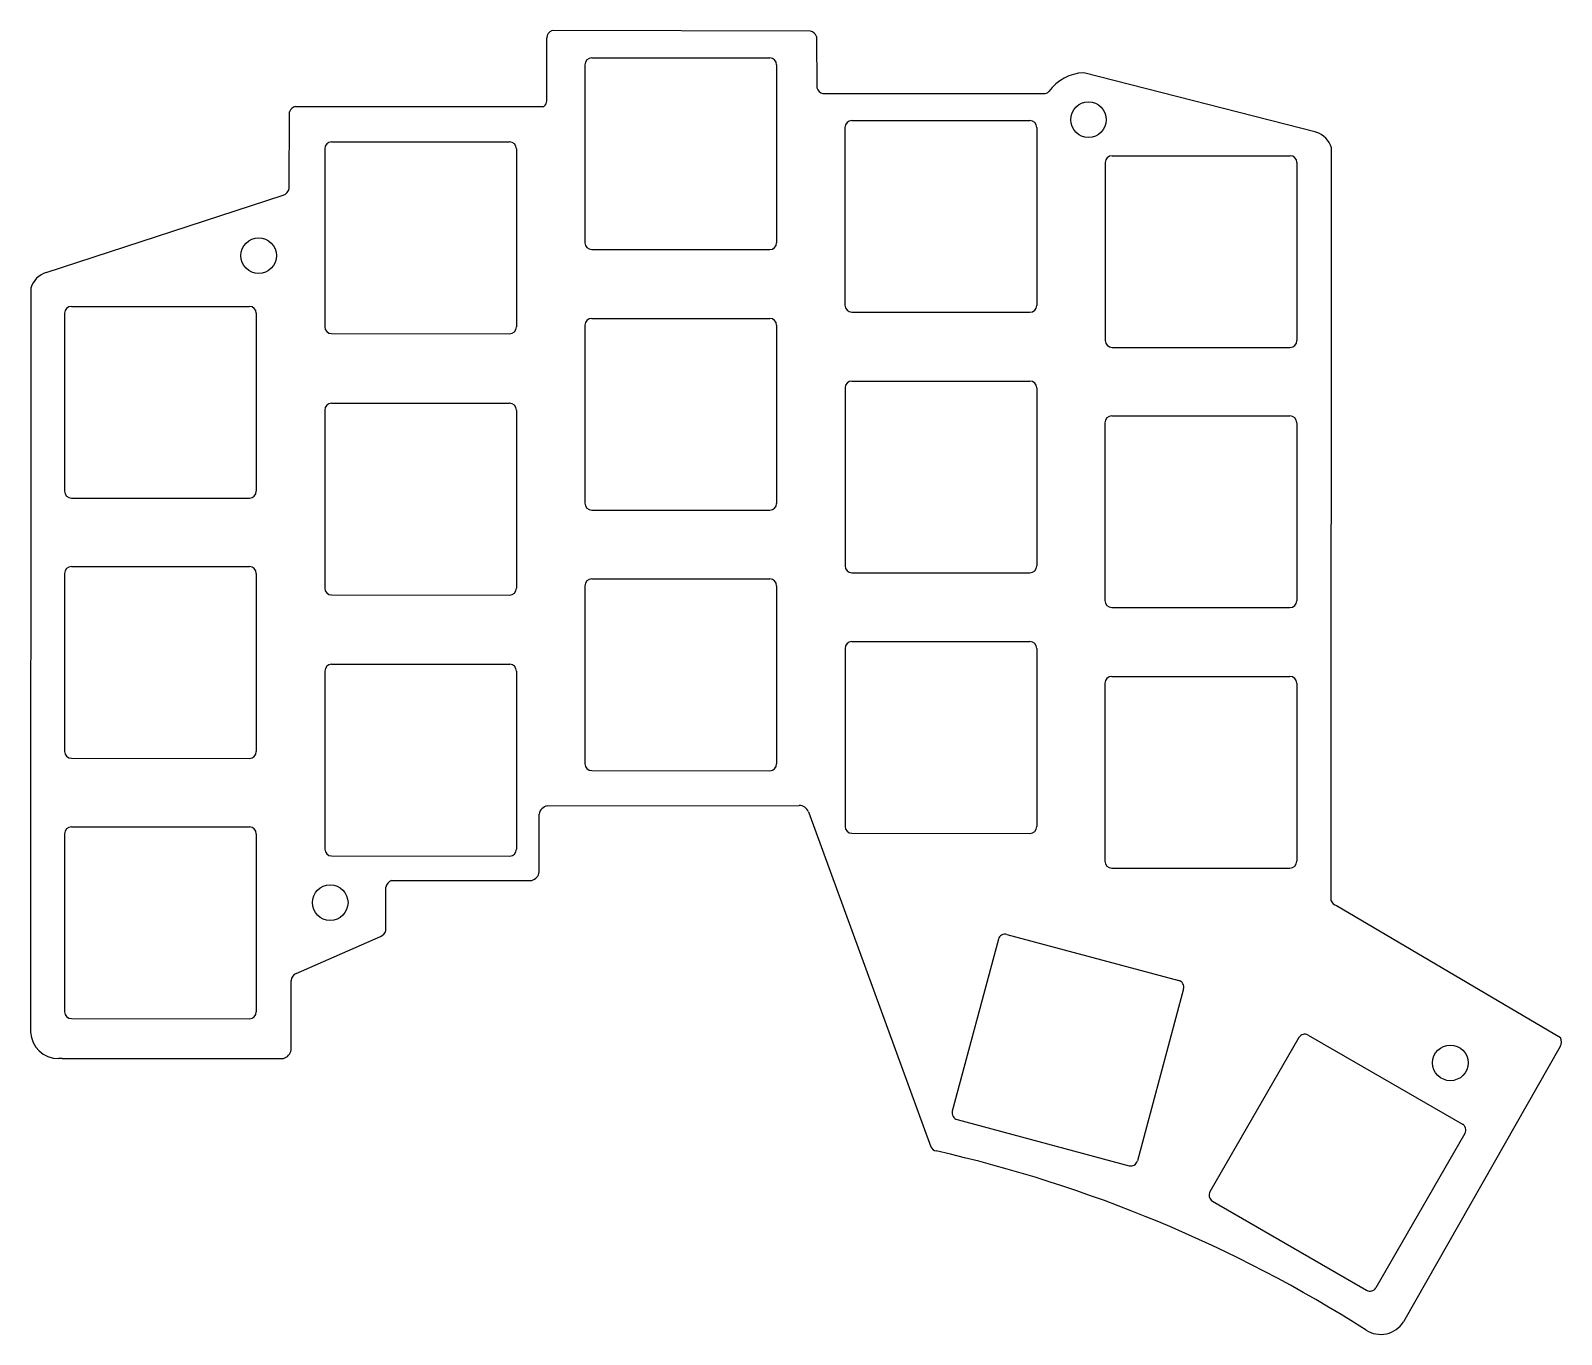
# Model space of a CAD drawing. Extents: x 36 to 147, y -145 to -50.
import ezdxf

# ---------------------------------------------------------------- set-up
doc = ezdxf.new("R2010")
doc.units = 0
doc.layers.add('BLACK', color=7, linetype='CONTINUOUS')

msp = doc.modelspace()

# ---------------------------------------------------------------- linework, layer by layer
at = {"layer": 'BLACK', "linetype": 'CONTINUOUS'}
for p, q in [((92.4701, -49.9037), (73.599, -49.8726)), ((73.214, -54.9998), (73.219, -50.3987)), ((92.9201, -50.3037), (92.944, -54.0487)), ((76, -52.36), (76, -65.3509)), ((76.5, -51.86), (89.5, -51.86)), ((90, -52.36), (90, -65.36)), ((129.389, -57.2879), (112.427, -52.949)), ((93.3679, -54.4687), (109.494, -54.463)), ((54.4084, -61.39), (54.4179, -55.8037)), ((54.8679, -55.4037), (73.0118, -55.3996)), ((94.994, -56.932), (94.994, -69.9229)), ((95.494, -56.432), (108.494, -56.432)), ((108.994, -56.932), (108.994, -69.932)), ((57.5, -58), (70.5, -58)), ((57, -58.5), (57, -71.4909)), ((71, -58.5), (71, -71.5)), ((114.5, -59), (127.5, -59)), ((130.502, -113.399), (130.527, -58.424)), ((114, -59.5), (114, -72.4909)), ((128, -59.5), (128, -72.5)), ((36.669, -67.5237), (53.969, -61.8737)), ((76.5, -65.8509), (89.5, -65.86)), ((35.5329, -68.6621), (35.525, -122.968)), ((38.5, -70), (51.5, -70)), ((95.494, -70.4229), (108.494, -70.432)), ((38, -70.5), (38, -83.4909)), ((52, -70.5), (52, -83.5)), ((76, -71.378), (76, -84.3689)), ((76.5, -70.878), (89.5, -70.878)), ((90, -71.378), (90, -84.378)), ((57.5, -71.9909), (70.5, -72)), ((114.5, -72.9909), (127.5, -73)), ((95, -75.95), (95, -88.9409)), ((95.5, -75.45), (108.5, -75.45)), ((109, -75.95), (109, -88.95)), ((57.5, -77.074), (70.5, -77.074)), ((57, -77.574), (57, -90.5649)), ((71, -77.574), (71, -90.574)), ((114.48, -77.99), (127.48, -77.99)), ((113.98, -78.49), (113.98, -91.4809)), ((127.98, -78.49), (127.98, -91.49)), ((38.5, -83.9909), (51.5, -84)), ((76.5, -84.8689), (89.5, -84.878)), ((38.5, -89), (51.5, -89)), ((38, -89.5), (38, -102.491)), ((52, -89.5), (52, -102.5)), ((76, -90.396), (76, -103.387)), ((76.5, -89.896), (89.5, -89.896)), ((90, -90.396), (90, -103.396)), ((95.5, -89.4409), (108.5, -89.45)), ((57.5, -91.0649), (70.5, -91.074)), ((114.48, -91.9809), (127.48, -91.99)), ((95, -94.968), (95, -107.959)), ((95.5, -94.468), (108.5, -94.468)), ((109, -94.968), (109, -107.968)), ((57.508, -96.124), (70.508, -96.124)), ((57.008, -96.624), (57.008, -109.615)), ((71.008, -96.624), (71.008, -109.624)), ((114.48, -97.008), (127.48, -97.008)), ((113.98, -97.508), (113.98, -110.499)), ((127.98, -97.508), (127.98, -110.508)), ((38.5, -102.991), (51.5, -103)), ((76.5, -103.887), (89.5, -103.896)), ((72.6699, -111.283), (72.6509, -107.074)), ((73.2677, -106.468), (91.6363, -106.43)), ((92.327, -106.899), (101.268, -131.339)), ((38.5, -108), (51.5, -108)), ((38, -108.5), (38, -121.491)), ((52, -108.5), (52, -121.5)), ((95.5, -108.459), (108.5, -108.468)), ((57.508, -110.115), (70.508, -110.124)), ((114.48, -110.999), (127.48, -111.008)), ((61.464, -115.55), (61.467, -112.404)), ((61.8795, -111.898), (72.1245, -111.9)), ((130.885, -113.725), (147.252, -123.374)), ((54.924, -118.698), (61.064, -116)), ((106.193, -116.198), (102.831, -128.746)), ((106.805, -115.844), (119.362, -119.209)), ((54.544, -124.274), (54.544, -119.199)), ((119.716, -119.821), (116.351, -132.378)), ((38.5, -121.991), (51.5, -122)), ((128.138, -123.375), (121.642, -134.625)), ((128.821, -123.192), (140.079, -129.692)), ((147.229, -124.038), (135.777, -144.124)), ((37.835, -124.899), (37.56, -124.899)), ((37.835, -124.899), (53.994, -124.899)), ((103.184, -129.358), (115.739, -132.732)), ((140.262, -130.375), (133.762, -141.633)), ((121.825, -135.308), (133.079, -141.816))]:
    msp.add_line(p, q, dxfattribs=at)
at = {"layer": 'BLACK'}
for centre in [(112.776, -56.374), (52.177, -66.299), (57.402, -113.524), (139.202, -125.224)]:
    msp.add_circle(centre, 1.3, dxfattribs=at)
for centre, radius, start, end in [((73.8098, -50.4252), 0.5914, 110.88, 177.435), ((92.3104, -50.5365), 0.6526, 20.8944, 75.8348), ((76.5, -52.36), 0.5, 90.0001, 180), ((89.5, -52.36), 0.5, 0, 90), ((112.558, -56.2685), 3.3221, 92.2651, 143.855), ((93.5112, -53.9002), 0.5863, -165.325, -104.147), ((109.539, -54.0251), 0.4402, -95.8929, -40.1618), ((55.0273, -56.0362), 0.6522, 104.146, 159.121), ((72.7783, -55.0305), 0.4368, -57.6795, 4.02573), ((95.494, -56.932), 0.5, 90.0001, 180), ((108.494, -56.932), 0.5, 0, 90), ((57.5, -58.5), 0.5, 90.0001, 180), ((70.5, -58.5), 0.5, 0, 90), ((128.871, -58.9446), 1.7356, 17.4547, 72.6571), ((114.5, -59.5), 0.5, 90.0001, 180), ((127.5, -59.5), 0.5, 0, 90), ((53.7906, -61.2703), 0.6293, -73.5302, -10.9693), ((76.5, -65.3509), 0.5, -180, -90.0001), ((89.5, -65.36), 0.5, -90, 0), ((37.1896, -69.1795), 1.7357, 107.454, 162.655), ((38.5, -70.5), 0.5, 90.0001, 180), ((51.5, -70.5), 0.5, 0, 90), ((95.494, -69.9229), 0.5, -180, -90.0001), ((108.494, -69.932), 0.5, -90, 0), ((57.5, -71.4909), 0.5, -180, -90.0001), ((70.5, -71.5), 0.5, -90, 0), ((76.5, -71.378), 0.5, 90.0001, 180), ((89.5, -71.378), 0.5, 0, 90), ((114.5, -72.4909), 0.5, -180, -90.0001), ((127.5, -72.5), 0.5, -90, 0), ((95.5, -75.95), 0.5, 90.0001, 180), ((108.5, -75.95), 0.5, 0, 90), ((57.5, -77.574), 0.5, 90.0001, 180), ((70.5, -77.574), 0.5, 0, 90), ((114.48, -78.49), 0.5, 90.0001, 180), ((127.48, -78.49), 0.5, 0, 90), ((38.5, -83.4909), 0.5, -180, -90.0001), ((51.5, -83.5), 0.5, -90, 0), ((76.5, -84.3689), 0.5, -180, -90.0001), ((89.5, -84.378), 0.5, -90, 0), ((38.5, -89.5), 0.5, 90.0001, 180), ((51.5, -89.5), 0.5, 0, 90), ((95.5, -88.9409), 0.5, -180, -90.0001), ((108.5, -88.95), 0.5, -90, 0), ((76.5, -90.396), 0.5, 90.0001, 180), ((89.5, -90.396), 0.5, 0, 90), ((57.5, -90.5649), 0.5, -180, -90.0001), ((70.5, -90.574), 0.5, -90, 0), ((114.48, -91.4809), 0.5, -180, -90.0001), ((127.48, -91.49), 0.5, -90, 0), ((95.5, -94.968), 0.5, 90.0001, 180), ((108.5, -94.968), 0.5, 0, 90), ((57.508, -96.624), 0.5, 90.0001, 180), ((70.508, -96.624), 0.5, 0, 90), ((114.48, -97.508), 0.5, 90.0001, 180), ((127.48, -97.508), 0.5, 0, 90), ((38.5, -102.491), 0.5, -180, -90.0001), ((51.5, -102.5), 0.5, -90, 0), ((76.5, -103.387), 0.5, -180, -90.0001), ((89.5, -103.396), 0.5, -90, 0), ((73.3565, -107.176), 0.7129, 97.1571, 171.797), ((91.6452, -107.159), 0.7298, 20.8974, 90.6997), ((38.5, -108.5), 0.5, 90.0001, 180), ((51.5, -108.5), 0.5, 0, 90), ((95.5, -107.959), 0.5, -180, -90.0001), ((108.5, -107.968), 0.5, -90, 0), ((57.508, -109.615), 0.5, -180, -90.0001), ((70.508, -109.624), 0.5, -90, 0), ((114.48, -110.499), 0.5, -180, -90.0001), ((127.48, -110.508), 0.5, -90, 0), ((71.9408, -111.188), 0.7354, -75.5312, -7.48767), ((62.1039, -112.503), 0.6445, 110.376, 171.212), ((130.944, -113.268), 0.4607, -163.465, -97.3578), ((60.8312, -115.39), 0.6526, -69.1037, -14.1633), ((106.676, -116.327), 0.5, 75.0002, 165), ((55.136, -119.253), 0.5945, 110.892, 174.763), ((119.233, -119.692), 0.5, -14.9999, 75.0001), ((38.5, -121.491), 0.5, -180, -90.0001), ((51.5, -121.5), 0.5, -90, 0), ((37.525, -122.898), 2.0013, -177.994, -88.9978), ((128.571, -123.625), 0.5, 60.0001, 150), ((146.439, -123.678), 0.8684, -24.5139, 20.4989), ((53.7903, -124.165), 0.7615, -74.4842, -8.20932), ((103.314, -128.875), 0.5, -195, -105), ((139.829, -130.125), 0.5, -30, 60), ((101.703, -131.194), 0.4581, -161.607, -97.3618), ((79.6766, -228.656), 99.4634, 57.55, 77.2405), ((115.868, -132.249), 0.5, -105, -14.9999), ((122.075, -134.875), 0.5, -210, -120), ((133.329, -141.383), 0.5, -120, -30), ((134.115, -143.073), 1.9666, -122.962, -32.3154)]:
    msp.add_arc(centre, radius, start, end, dxfattribs=at)

doc.saveas('drawing.dxf')
